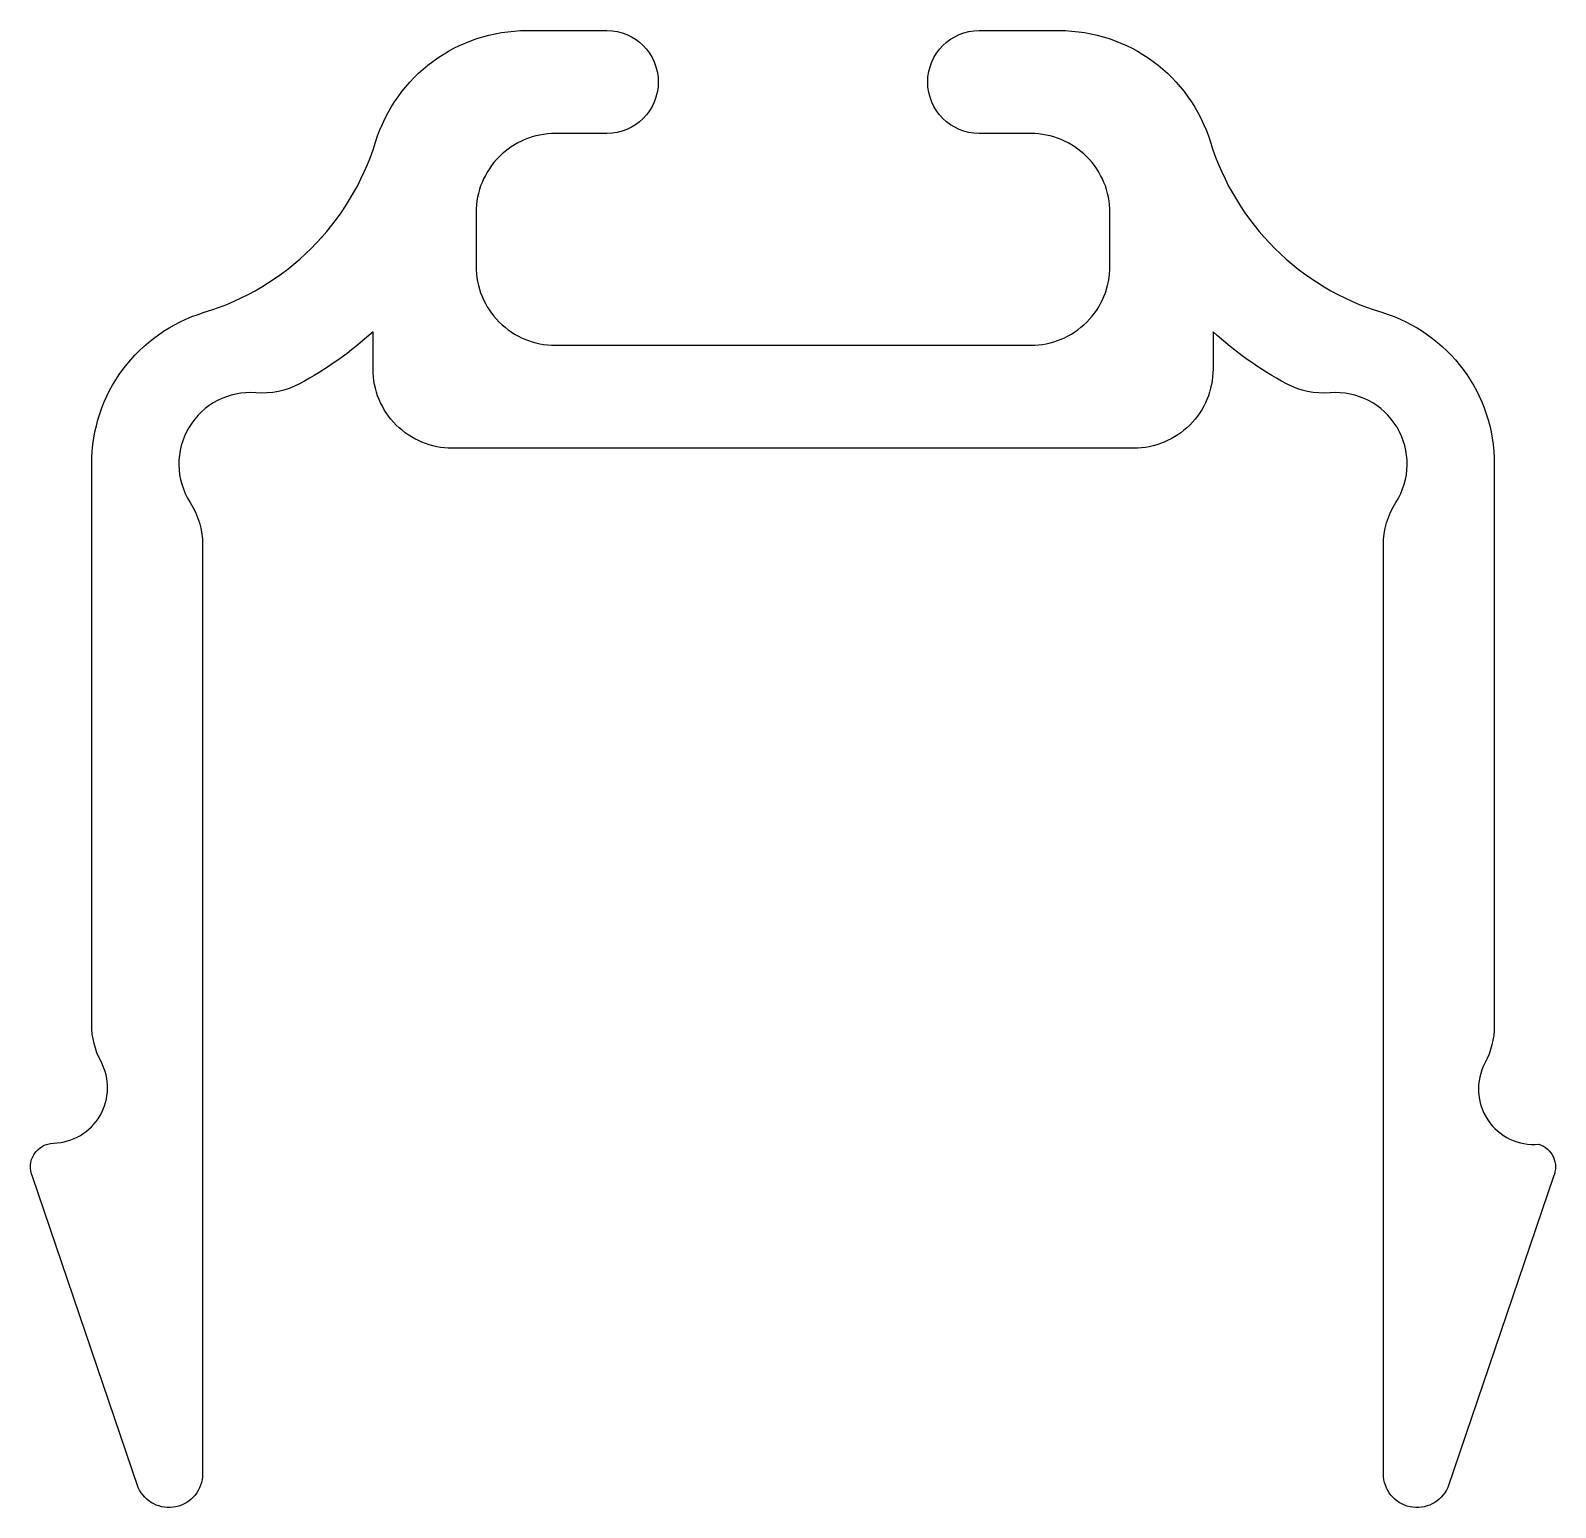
# Model space of a CAD drawing. Extents: x 174.8 to 194, y 226.6 to 245.3.
import ezdxf

# ---------------------------------------------------------------- set-up
doc = ezdxf.new("R2010")
doc.units = 0
doc.layers.add('ANA', color=220, linetype='CONTINUOUS')

msp = doc.modelspace()

# ---------------------------------------------------------------- linework, layer by layer
at = {"layer": 'ANA'}
msp.add_lwpolyline([(178.153, 240.813, -0.143726), (177.602, 240.698, 0.620119), (176.772, 239.315, -0.143376), (176.93, 238.776), (176.93, 227.049, -0.81095), (176.118, 226.877), (174.783, 230.804, -0.533027), (175.049, 231.225, 0.556988), (175.648, 232.254, -0.123106), (175.53, 232.725), (175.53, 239.8, -0.33044), (176.95, 241.715, 0.249106), (179.112, 243.864, -0.328829), (181.023, 245.273), (182.03, 245.273, -1), (182.03, 243.973), (181.38, 243.973, 0.414214), (180.38, 242.973), (180.38, 242.299, 0.414214), (181.38, 241.299), (187.38, 241.299, 0.414214), (188.38, 242.299), (188.38, 242.973, 0.414214), (187.38, 243.973), (186.73, 243.973, -1), (186.73, 245.273), (187.737, 245.273, -0.328829), (189.648, 243.864, 0.249106), (191.81, 241.715, -0.33044), (193.23, 239.8), (193.23, 232.708, -0.123106), (193.112, 232.237, 0.596556), (193.793, 231.211, -0.445713), (193.976, 230.804), (192.642, 226.877, -0.81095), (191.83, 227.049), (191.83, 238.776, -0.143376), (191.988, 239.315, 0.620119), (191.158, 240.698, -0.143726), (190.607, 240.813, -0.062641), (189.68, 241.469), (189.68, 240.999, -0.414214), (188.68, 239.999), (180.08, 239.999, -0.414214), (179.08, 240.999), (179.08, 241.469, -0.062641)], format="xyb", close=True, dxfattribs=at)

doc.saveas('drawing.dxf')
